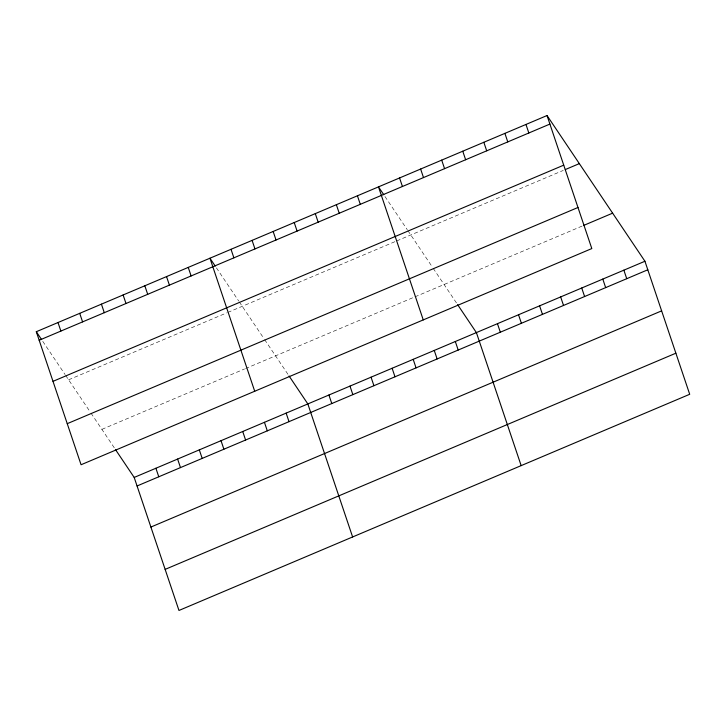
<?xml version="1.0" encoding="UTF-8"?>
<svg xmlns="http://www.w3.org/2000/svg" width="726" height="726" viewBox="0 0 726 726"><rect width="100%" height="100%" fill="white"/><g stroke="black" fill="none" stroke-linecap="round" stroke-linejoin="round"><path stroke-width="0.54" stroke-dasharray="3.63 2.72" d="M68.607 379.807L226.748 312.87M227.782 312.434L395.752 241.331M396.75 240.905L563.285 170.41M101.894 429.356L244.535 368.971M245.57 368.536L413.983 297.243M414.991 296.825L582.524 225.904M384.952 196.492L407.277 229.715M407.858 230.587L432.587 267.395M433.186 268.293L457.008 303.74M216.412 267.84L238.727 301.063M239.317 301.934L264.046 338.733M264.645 339.632L288.467 375.079M42.761 341.338L65.086 374.562M65.667 375.433L90.396 412.241M90.995 413.139L114.817 448.586"/><path stroke-width="1.09" d="M547.032 115.534L591.808 248.564L81.067 464.749L36.3 331.718L547.032 115.534L644.933 261.251L689.7 394.282L178.968 610.466L134.192 477.436L115.398 449.458M39.177 340.258L549.909 124.073M52.998 381.341L563.73 165.156M565.3 169.566L579.339 163.622M67.246 423.666L577.978 207.482M583.532 225.477L612.626 213.163M134.192 477.436L644.933 261.251M137.069 485.975L647.801 269.782M150.89 527.058L661.631 310.864M165.138 569.384L675.87 353.199M383.782 194.74L378.491 186.872L423.258 319.903M457.589 304.611L476.392 332.59L521.159 465.62M215.232 266.088L209.95 258.22L254.717 391.25M289.048 375.959L307.842 403.937L352.618 536.959M36.3 331.718L41.591 339.587M623.861 270.172L626.738 278.702M602.798 279.083L605.665 287.623M581.726 288.004L584.602 296.535M525.969 124.455L528.837 132.985M560.663 296.925L563.53 305.455M504.897 133.366L507.773 141.906M539.59 305.837L542.467 314.376M483.834 142.287L486.701 150.826M518.527 314.757L521.395 323.288M462.761 151.208L465.638 159.738M497.455 323.678L500.332 332.209M441.698 160.119L444.566 168.659M420.626 169.04L423.503 177.58M455.32 341.51L458.197 350.05M399.563 177.961L402.431 186.491M434.257 350.431L437.125 358.962M413.185 359.343L416.062 367.882M357.428 195.793L360.296 204.333M392.122 368.264L394.989 376.803M336.356 204.714L339.233 213.244M371.05 377.184L373.926 385.715M315.293 213.625L318.16 222.165M349.977 386.096L352.854 394.635M294.221 222.546L297.097 231.086M328.914 395.017L331.782 403.556M273.157 231.467L276.025 239.997M252.085 240.379L254.962 248.918M231.013 249.299L233.89 257.839M286.144 413.121L289.012 421.661M264.436 422.314L267.304 430.845M188.243 267.404L191.119 275.944M242.729 431.498L245.597 440.038M166.535 276.597L169.412 285.127M221.022 440.682L223.889 449.222M144.828 285.781L147.705 294.32M199.314 449.875L202.191 458.415M123.121 294.974L125.997 303.504M177.607 459.059L180.484 467.598M101.422 304.158L104.29 312.697M155.899 468.252L158.776 476.782M79.715 313.351L82.582 321.881M58.007 322.535L60.875 331.074"/></g></svg>
